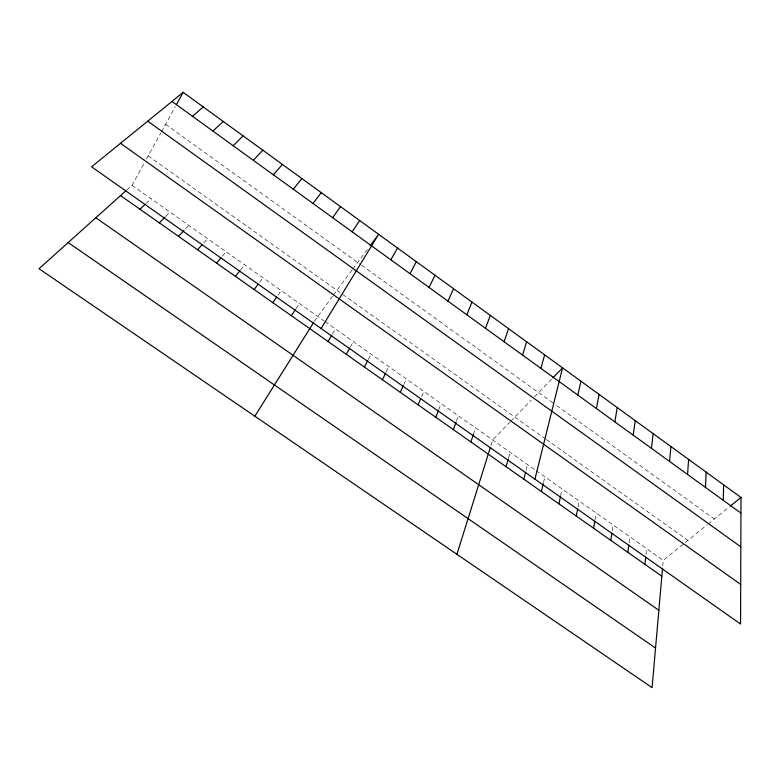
<?xml version="1.0" encoding="UTF-8"?>
<svg xmlns="http://www.w3.org/2000/svg" width="780" height="780" viewBox="0 0 780 780"><rect width="100%" height="100%" fill="white"/><g stroke="black" fill="none" stroke-linecap="round" stroke-linejoin="round"><path stroke-width="0.58" stroke-dasharray="3.9 2.92" d="M662.727 566.026L663.224 560.362L707.236 524.764M645.957 554.668L646.6 548.633M629.119 542.802L629.879 536.825M612.202 530.868L613.07 524.959M594.974 520.045L596.164 513.016M578.058 506.805L579.16 501.014M560.596 495.817L562.068 488.943M543.524 482.459L544.869 476.804M526.11 470.184L527.572 464.587M508.599 457.84L510.178 452.312M490.981 445.419L492.687 439.959L510.052 422.038M473.421 434.372L475.615 427.908M456.485 421.102L458.435 415.779M438.682 409.9L441.168 403.591M421.61 396.513L423.803 391.326M403.825 384.54L406.341 379.002M386.119 372.06L388.781 366.6M368.316 359.512L371.114 354.13M126.711 190.047L132.005 185.299L144.105 163.312M146.435 159.071L160.885 132.824M161.47 131.761L175.383 106.48M350.415 346.895L353.36 341.581M332.407 334.201L335.488 328.975M314.291 321.438L332.699 295.932M296.078 308.597L299.452 303.527M278.021 295.298L281.278 290.696M333.392 294.996L352.053 269.968M352.755 269.032L367.351 249.454M259.603 282.311L262.997 277.787M240.367 270.143L244.608 264.8M222.436 256.113L226.112 251.745M203.697 242.902L207.509 238.612M185.63 228.764L188.799 225.4M510.851 421.21L531.394 400.013M534.592 396.718L552.065 378.68M165.867 216.236L169.982 212.111M145.938 203.59L151.047 198.744M708.123 524.043L729.339 506.873M132.005 185.299L324.139 320.96M325.084 321.623L535.255 470.018M536.221 470.701L663.224 560.362M148.19 155.893L545.366 438.828M546.341 439.53L687.921 540.384M165.575 124.312L360.584 264.576M361.559 265.278L554.736 404.206M556.637 405.581L714.343 519.002"/><path stroke-width="1.17" d="M741 497.445L740.551 624.019L91.582 166.813L183.163 92.352L741 497.445L730.236 506.152M723.255 500.302L723.635 484.828M705.471 487.432L706.163 472.144M687.57 474.474L688.584 459.381M662.522 568.288L652.08 687.648L39 268.72L125.834 190.837M669.562 461.448L670.907 446.54M644.923 564.33L645.694 557.086M651.437 448.344L653.123 433.622M627.91 552.367L628.817 545.191M633.214 435.152L635.222 420.635M610.798 540.335L611.851 533.237M614.864 421.882L617.224 407.56M593.6 528.236L594.779 521.216M596.408 408.525L599.108 394.407M576.293 516.067L577.619 509.116M558.889 503.822L560.352 496.957M577.843 395.09L580.895 381.176M541.379 491.517L543.26 483.59M534.943 479.164L562.556 367.858L552.874 377.851M523.77 479.135L525.525 472.427M540.91 368.375L544.654 354.861M506.064 466.684L508.277 458.942M522.551 355.085L526.646 341.786M456.924 554.297L490.298 447.603M504.085 341.728L508.541 328.633M470.857 441.919L473.421 434.372M453.365 429.624L456.095 422.165M485.501 328.282L490.318 315.403M435.776 417.251L438.262 410.943M466.801 314.759L471.978 302.084M418.09 404.81L420.722 398.59M447.993 301.148L453.541 288.697M400.296 392.301L403.319 385.651M429.068 287.45L434.986 275.223M382.395 379.714L385.593 373.162M364.397 367.058L367.76 360.594M410.026 273.673L416.315 261.661M176.495 104.462L183.163 92.352M346.291 354.325L349.82 347.958M390.858 259.808L397.537 248.03M328.087 341.523L331.783 335.244M321.087 328.507L378.641 234.302L370.159 245.68M254.845 416.208L313.648 322.462M352.18 231.826L359.639 220.506M291.349 315.685L295.396 309.611M332.66 217.698L340.509 206.612M272.815 302.66L276.715 297.131M254.173 289.546L258.248 284.115M313.014 203.492L321.262 192.641M235.423 276.364L239.665 271.031M293.251 189.189L301.899 178.571M216.557 263.094L220.974 257.858M273.351 174.798L282.418 164.424M197.584 249.756L202.166 244.608M253.334 160.309L262.811 150.189M178.493 236.33L184.041 230.441M159.296 222.826L165.048 217.054M233.191 145.733L243.087 135.866M139.981 209.245L145.09 204.399M212.911 131.069L223.236 121.456M192.514 116.308L203.258 106.948M68.172 242.56L655.551 648.063M95.803 217.776L658.856 610.282M120.549 195.575L661.83 576.215M120.5 143.305L740.688 584.434M147.732 121.163L740.825 546.838M171.97 101.449L740.942 513.094"/></g></svg>
